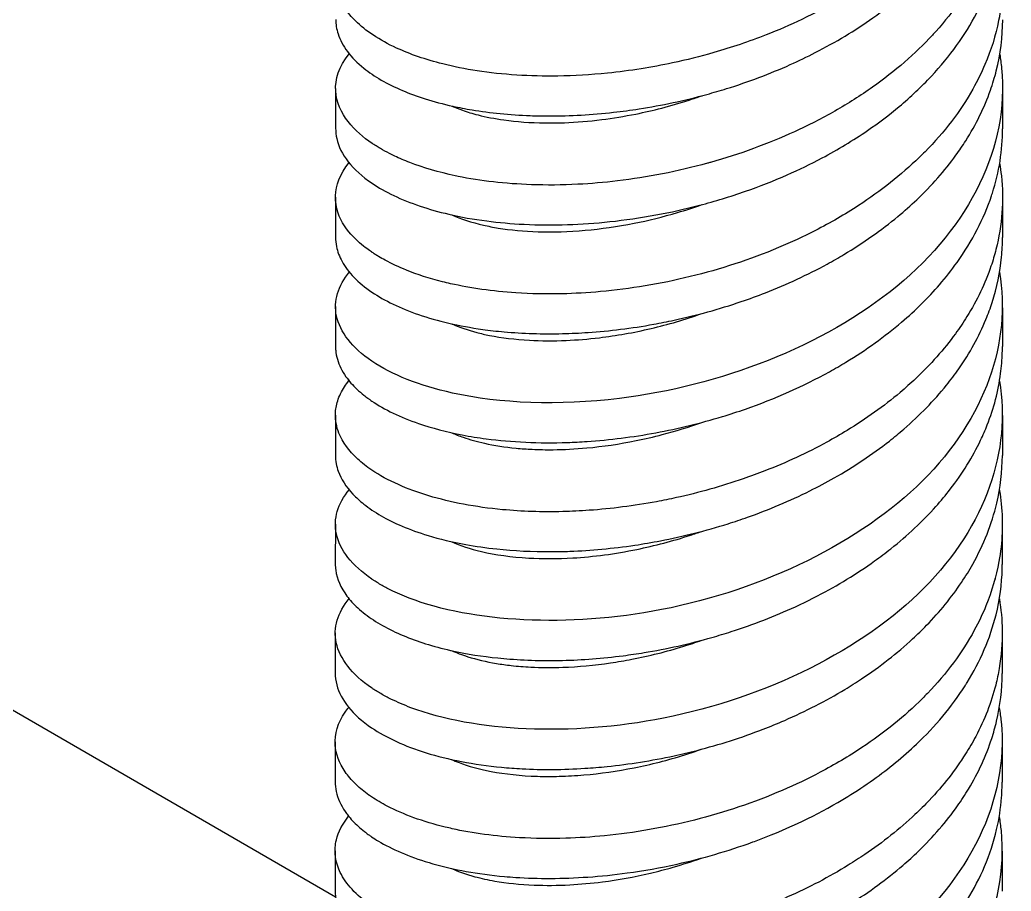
# Model space of a CAD drawing. Header units: millimetres. Extents: x 129 to 6329, y 33 to 3553.
# Drawn here: x 3509.82 to 3539.55, y 2461.24 to 2487.36 of the extents above; entities that cross this region are included whole.
import ezdxf

# ---------------------------------------------------------------- set-up
doc = ezdxf.new("R2010")
doc.units = ezdxf.units.MM
doc.layers.add('vistasIsometricas', color=255, linetype='Continuous')

msp = doc.modelspace()

# ---------------------------------------------------------------- linework, layer by layer
at = {"layer": 'vistasIsometricas', "extrusion": (1e-16, 0.816497, 0.57735)}
for p, q in [((3519.289, 2485.301), (3519.288, 2484.106)), ((3539.289, 2485.286), (3539.288, 2484.091)), ((3521.787, 2482.979), (3521.787, 2482.979)), ((3519.287, 2482.036), (3519.286, 2480.841)), ((3539.287, 2481.999), (3539.286, 2480.827)), ((3521.785, 2479.714), (3521.785, 2479.714)), ((3519.284, 2478.761), (3519.283, 2477.576)), ((3539.284, 2478.728), (3539.283, 2477.562)), ((3521.783, 2476.45), (3521.783, 2476.45)), ((3519.282, 2475.507), (3519.281, 2474.312)), ((3539.282, 2475.492), (3539.281, 2474.297)), ((3495.013, 2475.107), (3519.284, 2461.071)), ((3519.28, 2472.242), (3519.279, 2471.047)), ((3539.28, 2472.228), (3539.279, 2471.033)), ((3519.277, 2468.978), (3519.276, 2467.783)), ((3539.277, 2468.963), (3539.276, 2467.768)), ((3521.775, 2466.656), (3521.775, 2466.656)), ((3519.275, 2465.713), (3519.274, 2464.518)), ((3539.275, 2465.698), (3539.274, 2464.504)), ((3521.773, 2463.391), (3521.773, 2463.391)), ((3519.272, 2462.448), (3519.272, 2461.253)), ((3539.272, 2462.434), (3539.272, 2461.239))]:
    msp.add_line(p, q, dxfattribs=at)
at = {"layer": 'vistasIsometricas'}
for points, knots in [([(3539.21, 2496.115), (3539.241, 2495.928), (3539.264, 2495.741), (3539.307, 2495.18), (3539.301, 2494.807), (3539.212, 2493.966), (3539.11, 2493.502), (3538.895, 2492.867), (3538.827, 2492.69), (3538.566, 2492.086), (3538.336, 2491.666), (3537.875, 2490.983), (3537.669, 2490.712), (3537.162, 2490.12), (3536.853, 2489.804), (3536.224, 2489.236), (3535.911, 2488.981), (3535.215, 2488.471), (3534.83, 2488.218), (3534.054, 2487.763), (3533.668, 2487.559), (3532.92, 2487.202), (3532.561, 2487.047), (3531.683, 2486.703), (3531.158, 2486.526), (3530.218, 2486.256), (3529.806, 2486.154), (3529.078, 2485.999), (3528.763, 2485.94), (3528.111, 2485.837), (3527.775, 2485.793), (3526.936, 2485.707), (3526.437, 2485.678), (3525.53, 2485.664), (3525.119, 2485.674), (3524.309, 2485.726), (3523.912, 2485.769), (3523.172, 2485.882), (3522.828, 2485.951), (3521.987, 2486.163), (3521.523, 2486.324), (3520.601, 2486.748), (3520.185, 2487.024), (3519.53, 2487.675), (3519.333, 2488.054), (3519.271, 2488.723), (3519.334, 2489.009), (3519.543, 2489.392), (3519.614, 2489.497), (3519.698, 2489.6)], [0.175501, 0.175501, 0.175501, 0.175501, 0.212511, 0.212511, 0.286108, 0.286108, 0.378472, 0.378472, 0.414499, 0.414499, 0.502549, 0.502549, 0.562619, 0.562619, 0.637628, 0.637628, 0.703376, 0.703376, 0.776074, 0.776074, 0.843184, 0.843184, 0.902251, 0.902251, 0.985231, 0.985231, 1.049109, 1.049109, 1.097887, 1.097887, 1.150325, 1.150325, 1.230075, 1.230075, 1.2993, 1.2993, 1.371016, 1.371016, 1.439399, 1.439399, 1.54825, 1.54825, 1.687071, 1.687071, 1.847913, 1.847913, 1.967292, 1.967292, 2.013283, 2.013283, 2.013283, 2.013283]), ([(3519.291, 2487.37), (3519.29, 2487.224), (3519.314, 2487.078), (3519.477, 2486.572), (3519.738, 2486.222), (3520.444, 2485.658), (3520.831, 2485.434), (3521.503, 2485.148), (3521.732, 2485.064), (3522.234, 2484.906), (3522.51, 2484.832), (3522.987, 2484.727), (3523.18, 2484.69), (3523.924, 2484.566), (3524.509, 2484.507), (3525.315, 2484.478), (3525.508, 2484.474), (3526.325, 2484.474), (3526.969, 2484.51), (3527.879, 2484.612), (3528.135, 2484.647), (3529.067, 2484.792), (3529.748, 2484.937), (3530.62, 2485.176), (3530.816, 2485.233), (3531.663, 2485.497), (3532.303, 2485.737), (3533.175, 2486.127), (3533.425, 2486.247), (3534.282, 2486.686), (3534.862, 2487.034), (3535.558, 2487.526), (3535.71, 2487.639), (3536.366, 2488.149), (3536.826, 2488.571), (3537.377, 2489.175), (3537.513, 2489.334), (3538.013, 2489.961), (3538.327, 2490.446), (3538.66, 2491.114), (3538.736, 2491.281), (3539.003, 2491.935), (3539.143, 2492.431), (3539.258, 2493.171), (3539.281, 2493.41), (3539.294, 2493.729), (3539.295, 2493.807), (3539.295, 2493.885)], [1.378312, 1.378312, 1.378312, 1.378312, 1.439482, 1.439482, 1.592467, 1.592467, 1.710864, 1.710864, 1.765908, 1.765908, 1.824919, 1.824919, 1.86298, 1.86298, 1.967782, 1.967782, 2.000164, 2.000164, 2.103241, 2.103241, 2.143046, 2.143046, 2.248178, 2.248178, 2.278798, 2.278798, 2.381321, 2.381321, 2.423577, 2.423577, 2.528907, 2.528907, 2.559448, 2.559448, 2.663358, 2.663358, 2.699637, 2.699637, 2.803974, 2.803974, 2.838444, 2.838444, 2.937711, 2.937711, 2.985029, 2.985029, 3.00045, 3.00045, 3.00045, 3.00045]), ([(3539.208, 2492.85), (3539.221, 2492.768), (3539.233, 2492.686), (3539.244, 2492.604), (3539.311, 2492.073), (3539.311, 2491.536), (3539.239, 2491.001), (3539.179, 2490.551), (3539.07, 2490.102), (3538.911, 2489.659), (3538.822, 2489.413), (3538.719, 2489.168), (3538.6, 2488.926), (3538.272, 2488.258), (3537.829, 2487.612), (3537.284, 2487.006), (3537.252, 2486.97), (3537.219, 2486.934), (3537.186, 2486.898), (3536.668, 2486.339), (3536.063, 2485.814), (3535.388, 2485.337), (3535.031, 2485.086), (3534.654, 2484.847), (3534.262, 2484.623), (3533.872, 2484.401), (3533.467, 2484.194), (3533.049, 2484.002), (3532.247, 2483.635), (3531.399, 2483.327), (3530.532, 2483.083), (3530.5, 2483.074), (3530.469, 2483.065), (3530.437, 2483.057), (3529.546, 2482.811), (3528.637, 2482.634), (3527.742, 2482.528), (3527.341, 2482.48), (3526.944, 2482.446), (3526.552, 2482.426), (3526.077, 2482.402), (3525.611, 2482.398), (3525.159, 2482.414), (3524.375, 2482.441), (3523.634, 2482.526), (3522.961, 2482.664), (3522.933, 2482.67), (3522.905, 2482.676), (3522.877, 2482.682), (3522.379, 2482.787), (3521.92, 2482.922), (3521.51, 2483.08), (3521.353, 2483.14), (3521.203, 2483.204), (3521.06, 2483.271), (3521.006, 2483.297), (3520.953, 2483.323), (3520.901, 2483.349), (3520.807, 2483.397), (3520.716, 2483.447), (3520.63, 2483.497), (3520.586, 2483.523), (3520.544, 2483.549), (3520.503, 2483.575), (3520.48, 2483.589), (3520.458, 2483.603), (3520.435, 2483.618), (3520.42, 2483.627), (3520.406, 2483.637), (3520.391, 2483.647), (3520.388, 2483.649), (3520.382, 2483.653), (3520.381, 2483.654)], [0.607931795, 0.607931795, 0.607931795, 0.607931795, 0.608044651, 0.608044651, 0.608044651, 0.608773617, 0.608773617, 0.608773617, 0.609386736, 0.609386736, 0.609386736, 0.609728584, 0.609728584, 0.609728584, 0.610672869, 0.610672869, 0.610672869, 0.610728821, 0.610728821, 0.610728821, 0.611606838, 0.611606838, 0.611606838, 0.612070906, 0.612070906, 0.612070906, 0.612530841, 0.612530841, 0.612530841, 0.613412991, 0.613412991, 0.613412991, 0.613445143, 0.613445143, 0.613445143, 0.614350073, 0.614350073, 0.614350073, 0.614755075, 0.614755075, 0.614755075, 0.615245932, 0.615245932, 0.615245932, 0.61609716, 0.61609716, 0.61609716, 0.61613294, 0.61613294, 0.61613294, 0.616768203, 0.616768203, 0.616768203, 0.617011389, 0.617011389, 0.617011389, 0.617103724, 0.617103724, 0.617103724, 0.617271485, 0.617271485, 0.617271485, 0.617355365, 0.617355365, 0.617355365, 0.617401222, 0.617401222, 0.617401222, 0.617432409, 0.617432409, 0.617432409, 0.617439245, 0.617439245, 0.617439245, 0.617439245]), ([(3520.38, 2482.459), (3520.768, 2482.196), (3521.252, 2481.964), (3522.09, 2481.682), (3522.378, 2481.6), (3523.041, 2481.446), (3523.422, 2481.378), (3524.181, 2481.28), (3524.555, 2481.246), (3525.363, 2481.207), (3525.798, 2481.204), (3526.658, 2481.232), (3527.08, 2481.261), (3527.966, 2481.355), (3528.43, 2481.422), (3529.331, 2481.589), (3529.767, 2481.685), (3530.665, 2481.92), (3531.125, 2482.059), (3532.003, 2482.365), (3532.42, 2482.529), (3533.186, 2482.866), (3533.535, 2483.035), (3534.35, 2483.468), (3534.806, 2483.743), (3535.57, 2484.266), (3535.888, 2484.507), (3536.535, 2485.048), (3536.857, 2485.352), (3537.43, 2485.965), (3537.683, 2486.272), (3538.138, 2486.905), (3538.339, 2487.229), (3538.691, 2487.902), (3538.84, 2488.25), (3539.071, 2488.939), (3539.155, 2489.28), (3539.26, 2489.922), (3539.287, 2490.221), (3539.293, 2490.555), (3539.293, 2490.588), (3539.293, 2490.62)], [0.000011, 0.000011, 0.000011, 0.000011, 0.132226, 0.132226, 0.195015, 0.195015, 0.268902, 0.268902, 0.335293, 0.335293, 0.407736, 0.407736, 0.475007, 0.475007, 0.5471, 0.5471, 0.614594, 0.614594, 0.686599, 0.686599, 0.75415, 0.75415, 0.81326, 0.81326, 0.896094, 0.896094, 0.960374, 0.960374, 1.03436, 1.03436, 1.103762, 1.103762, 1.173121, 1.173121, 1.244387, 1.244387, 1.312425, 1.312425, 1.371584, 1.371584, 1.378064, 1.378064, 1.378064, 1.378064]), ([(3539.205, 2489.586), (3539.212, 2489.542), (3539.219, 2489.498), (3539.226, 2489.454), (3539.242, 2489.341), (3539.256, 2489.226), (3539.266, 2489.112), (3539.32, 2488.519), (3539.287, 2487.923), (3539.17, 2487.335), (3539.082, 2486.89), (3538.944, 2486.449), (3538.76, 2486.018), (3538.655, 2485.769), (3538.533, 2485.523), (3538.397, 2485.282), (3538.024, 2484.619), (3537.54, 2483.987), (3536.963, 2483.402), (3536.905, 2483.344), (3536.847, 2483.286), (3536.787, 2483.228), (3536.249, 2482.708), (3535.637, 2482.226), (3534.971, 2481.792), (3534.558, 2481.523), (3534.124, 2481.273), (3533.674, 2481.042), (3533.314, 2480.857), (3532.944, 2480.686), (3532.566, 2480.527), (3531.713, 2480.169), (3530.821, 2479.879), (3529.923, 2479.659), (3529.022, 2479.439), (3528.115, 2479.29), (3527.234, 2479.21), (3526.842, 2479.175), (3526.454, 2479.153), (3526.075, 2479.144), (3525.601, 2479.133), (3525.139, 2479.143), (3524.695, 2479.172), (3523.992, 2479.218), (3523.333, 2479.312), (3522.737, 2479.447), (3522.653, 2479.466), (3522.57, 2479.486), (3522.489, 2479.506), (3522.099, 2479.605), (3521.738, 2479.722), (3521.411, 2479.853), (3521.183, 2479.945), (3520.971, 2480.044), (3520.777, 2480.149), (3520.706, 2480.187), (3520.637, 2480.226), (3520.571, 2480.267), (3520.537, 2480.287), (3520.505, 2480.307), (3520.473, 2480.327), (3520.457, 2480.337), (3520.441, 2480.348), (3520.425, 2480.358), (3520.415, 2480.365), (3520.404, 2480.372), (3520.394, 2480.379), (3520.389, 2480.382), (3520.379, 2480.389), (3520.379, 2480.389)], [0.61266197, 0.61266197, 0.61266197, 0.61266197, 0.61272394, 0.61272394, 0.61272394, 0.61288543, 0.61288543, 0.61288543, 0.61372468, 0.61372468, 0.61372468, 0.61436173, 0.61436173, 0.61436173, 0.61472921, 0.61472921, 0.61472921, 0.61573757, 0.61573757, 0.61573757, 0.61583804, 0.61583804, 0.61583804, 0.6167498, 0.6167498, 0.6167498, 0.61731435, 0.61731435, 0.61731435, 0.61776597, 0.61776597, 0.61776597, 0.61878608, 0.61878608, 0.61878608, 0.61981022, 0.61981022, 0.61981022, 0.62026696, 0.62026696, 0.62026696, 0.62083843, 0.62083843, 0.62083843, 0.62174327, 0.62174327, 0.62174327, 0.62187073, 0.62187073, 0.62187073, 0.62248143, 0.62248143, 0.62248143, 0.6229072, 0.6229072, 0.6229072, 0.62306339, 0.62306339, 0.62306339, 0.62314149, 0.62314149, 0.62314149, 0.62318053, 0.62318053, 0.62318053, 0.62320673, 0.62320673, 0.62320673, 0.62321958, 0.62321958, 0.62321958, 0.62321958]), ([(3520.378, 2479.194), (3520.756, 2478.938), (3521.226, 2478.711), (3522.342, 2478.328), (3522.988, 2478.177), (3523.908, 2478.049), (3524.122, 2478.024), (3524.899, 2477.954), (3525.487, 2477.935), (3526.348, 2477.956), (3526.602, 2477.968), (3527.504, 2478.03), (3528.163, 2478.111), (3529.03, 2478.268), (3529.233, 2478.308), (3530.115, 2478.499), (3530.79, 2478.685), (3531.698, 2478.994), (3531.941, 2479.083), (3532.821, 2479.427), (3533.439, 2479.713), (3534.198, 2480.128), (3534.367, 2480.224), (3535.112, 2480.671), (3535.653, 2481.051), (3536.345, 2481.625), (3536.533, 2481.792), (3537.158, 2482.386), (3537.553, 2482.833), (3537.993, 2483.441), (3538.09, 2483.584), (3538.493, 2484.218), (3538.741, 2484.725), (3538.992, 2485.438), (3539.051, 2485.634), (3539.226, 2486.335), (3539.29, 2486.845), (3539.291, 2487.356)], [0.000019, 0.000019, 0.000019, 0.000019, 0.128969, 0.128969, 0.261574, 0.261574, 0.300525, 0.300525, 0.400001, 0.400001, 0.441087, 0.441087, 0.543869, 0.543869, 0.57535, 0.57535, 0.680329, 0.680329, 0.71925, 0.71925, 0.822531, 0.822531, 0.852662, 0.852662, 0.957975, 0.957975, 0.999696, 0.999696, 1.102335, 1.102335, 1.133356, 1.133356, 1.238418, 1.238418, 1.277803, 1.277803, 1.378488, 1.378488, 1.378488, 1.378488]), ([(3520.381, 2483.654), (3520.124, 2483.827), (3519.866, 2484.043), (3519.663, 2484.305), (3519.257, 2484.827), (3519.064, 2485.565), (3519.695, 2486.336)], [0.617439245, 0.617439245, 0.617439245, 0.617439245, 0.619322948, 0.619322948, 0.619322948, 0.623078478, 0.623078478, 0.623078478, 0.623078478]), ([(3539.203, 2486.321), (3539.226, 2486.184), (3539.244, 2486.046), (3539.258, 2485.909), (3539.493, 2483.564), (3538.306, 2481.174), (3536.123, 2479.372), (3533.929, 2477.562), (3530.776, 2476.372), (3527.804, 2476.007), (3525.965, 2475.78), (3524.208, 2475.858), (3522.793, 2476.169), (3521.798, 2476.389), (3520.971, 2476.722), (3520.376, 2477.124)], [0.61869029, 0.61869029, 0.61869029, 0.61869029, 0.61888428, 0.61888428, 0.61888428, 0.62218558, 0.62218558, 0.62218558, 0.6255024, 0.6255024, 0.6255024, 0.62755482, 0.62755482, 0.62755482, 0.62899991, 0.62899991, 0.62899991, 0.62899991]), ([(3522.778, 2484.773), (3522.876, 2484.729), (3522.98, 2484.687), (3523.236, 2484.596), (3523.392, 2484.548), (3523.798, 2484.444), (3524.058, 2484.394), (3524.716, 2484.302), (3525.128, 2484.271), (3525.757, 2484.263), (3525.951, 2484.266), (3526.512, 2484.287), (3526.886, 2484.318), (3527.605, 2484.408), (3527.947, 2484.464), (3528.55, 2484.585), (3528.809, 2484.645), (3529.344, 2484.783), (3529.62, 2484.864), (3530.022, 2484.994), (3530.15, 2485.037), (3530.277, 2485.082)], [-22.3935887, -22.3935887, -22.3935887, -22.3935887, -22.3624654, -22.3624654, -22.321523, -22.321523, -22.2628345, -22.2628345, -22.1827685, -22.1827685, -22.1480971, -22.1480971, -22.0850213, -22.0850213, -22.0298281, -22.0298281, -21.9886892, -21.9886892, -21.9450576, -21.9450576, -21.9247491, -21.9247491, -21.9247491, -21.9247491]), ([(3519.288, 2484.106), (3519.288, 2484.002), (3519.3, 2483.899), (3519.377, 2483.559), (3519.492, 2483.326), (3519.846, 2482.875), (3520.084, 2482.659), (3520.38, 2482.459)], [4.6224736, 4.6224736, 4.6224736, 4.6224736, 4.665808, 4.665808, 4.7654337, 4.7654337, 4.8662016, 4.8662016, 4.8662016, 4.8662016]), ([(3520.375, 2475.93), (3520.755, 2475.673), (3521.226, 2475.446), (3521.77, 2475.259), (3522.172, 2475.121), (3522.614, 2475.005), (3523.088, 2474.914), (3523.32, 2474.869), (3523.559, 2474.831), (3523.805, 2474.799), (3524.565, 2474.699), (3525.387, 2474.661), (3526.239, 2474.689), (3526.433, 2474.696), (3526.629, 2474.705), (3526.827, 2474.719), (3527.507, 2474.765), (3528.201, 2474.852), (3528.893, 2474.979), (3529.564, 2475.103), (3530.232, 2475.266), (3530.886, 2475.464), (3531.118, 2475.534), (3531.349, 2475.61), (3531.577, 2475.689), (3532.462, 2475.998), (3533.311, 2476.375), (3534.094, 2476.808), (3534.262, 2476.901), (3534.427, 2476.996), (3534.588, 2477.094), (3535.195, 2477.462), (3535.756, 2477.864), (3536.261, 2478.294), (3536.68, 2478.651), (3537.061, 2479.027), (3537.398, 2479.417), (3537.586, 2479.635), (3537.761, 2479.857), (3537.922, 2480.082), (3538.382, 2480.726), (3538.728, 2481.399), (3538.956, 2482.082), (3538.965, 2482.107), (3538.973, 2482.132), (3538.981, 2482.158), (3539.186, 2482.799), (3539.288, 2483.448), (3539.288, 2484.091)], [0.368884271, 0.368884271, 0.368884271, 0.368884271, 0.369589807, 0.369589807, 0.369589807, 0.370112002, 0.370112002, 0.370112002, 0.370367886, 0.370367886, 0.370367886, 0.371158874, 0.371158874, 0.371158874, 0.371339734, 0.371339734, 0.371339734, 0.371963461, 0.371963461, 0.371963461, 0.372567465, 0.372567465, 0.372567465, 0.372782355, 0.372782355, 0.372782355, 0.373616347, 0.373616347, 0.373616347, 0.373795197, 0.373795197, 0.373795197, 0.374466322, 0.374466322, 0.374466322, 0.375022929, 0.375022929, 0.375022929, 0.375333225, 0.375333225, 0.375333225, 0.376218096, 0.376218096, 0.376218096, 0.37625066, 0.37625066, 0.37625066, 0.377079792, 0.377079792, 0.377079792, 0.377079792]), ([(3520.379, 2480.389), (3520.336, 2480.418), (3520.222, 2480.493), (3520.068, 2480.623), (3519.765, 2480.877), (3519.262, 2481.36), (3519.288, 2482.084), (3519.298, 2482.383), (3519.411, 2482.729), (3519.696, 2483.079)], [0.62321958, 0.62321958, 0.62321958, 0.62321958, 0.625241037, 0.625241037, 0.625241037, 0.629218022, 0.629218022, 0.629218022, 0.630860786, 0.630860786, 0.630860786, 0.630860786]), ([(3539.2, 2483.056), (3539.221, 2482.932), (3539.238, 2482.808), (3539.331, 2481.945), (3539.276, 2481.203), (3539.047, 2480.304), (3538.997, 2480.137), (3538.764, 2479.454), (3538.523, 2478.948), (3538.112, 2478.287), (3537.997, 2478.116), (3537.531, 2477.476), (3537.13, 2477.026), (3536.529, 2476.459), (3536.374, 2476.321), (3535.728, 2475.776), (3535.196, 2475.396), (3534.427, 2474.927), (3534.224, 2474.81), (3533.426, 2474.374), (3532.804, 2474.087), (3531.946, 2473.752), (3531.728, 2473.672), (3530.852, 2473.37), (3530.181, 2473.183), (3529.309, 2472.991), (3529.11, 2472.95), (3528.231, 2472.787), (3527.555, 2472.701), (3526.627, 2472.635), (3526.362, 2472.622), (3525.474, 2472.6), (3524.869, 2472.62), (3523.48, 2472.75), (3522.735, 2472.892), (3521.753, 2473.187), (3521.448, 2473.299), (3520.872, 2473.557), (3520.606, 2473.703), (3520.217, 2473.966), (3520.077, 2474.076), (3519.685, 2474.436), (3519.496, 2474.699), (3519.313, 2475.158), (3519.277, 2475.351), (3519.286, 2475.675), (3519.309, 2475.806), (3519.395, 2476.079), (3519.463, 2476.219), (3519.594, 2476.419), (3519.639, 2476.481), (3519.688, 2476.541)], [0.175587, 0.175587, 0.175587, 0.175587, 0.200178, 0.200178, 0.346173, 0.346173, 0.379784, 0.379784, 0.484315, 0.484315, 0.521302, 0.521302, 0.62504, 0.62504, 0.659418, 0.659418, 0.763773, 0.763773, 0.80013, 0.80013, 0.904018, 0.904018, 0.938856, 0.938856, 1.043103, 1.043103, 1.073911, 1.073911, 1.179237, 1.179237, 1.221855, 1.221855, 1.324295, 1.324295, 1.469879, 1.469879, 1.543273, 1.543273, 1.622291, 1.622291, 1.675613, 1.675613, 1.790552, 1.790552, 1.871043, 1.871043, 1.926062, 1.926062, 1.986357, 1.986357, 2.013443, 2.013443, 2.013443, 2.013443]), ([(3522.776, 2481.508), (3523.044, 2481.387), (3523.361, 2481.283), (3523.864, 2481.169), (3524.012, 2481.14), (3524.531, 2481.056), (3524.931, 2481.019), (3525.804, 2480.992), (3526.278, 2481.005), (3527.246, 2481.09), (3527.737, 2481.159), (3528.668, 2481.343), (3529.105, 2481.45), (3529.786, 2481.652), (3530.031, 2481.731), (3530.275, 2481.818)], [-21.7698855, -21.7698855, -21.7698855, -21.7698855, -21.6843624, -21.6843624, -21.6510996, -21.6510996, -21.5716505, -21.5716505, -21.4887436, -21.4887436, -21.4088649, -21.4088649, -21.3397717, -21.3397717, -21.300845, -21.300845, -21.300845, -21.300845]), ([(3519.281, 2474.312), (3519.281, 2474.225), (3519.289, 2474.138), (3519.32, 2473.976), (3519.341, 2473.901), (3519.452, 2473.59), (3519.599, 2473.359), (3519.904, 2473.036), (3520.013, 2472.936), (3520.288, 2472.718), (3520.46, 2472.602), (3520.843, 2472.381), (3521.054, 2472.277), (3521.523, 2472.078), (3521.782, 2471.984), (3522.41, 2471.794), (3522.787, 2471.703), (3523.487, 2471.575), (3523.798, 2471.531), (3524.641, 2471.441), (3525.189, 2471.413), (3525.939, 2471.416), (3526.123, 2471.42), (3526.944, 2471.451), (3527.598, 2471.511), (3528.516, 2471.648), (3528.773, 2471.692), (3529.709, 2471.872), (3530.388, 2472.042), (3531.252, 2472.314), (3531.445, 2472.379), (3532.281, 2472.674), (3532.908, 2472.938), (3533.756, 2473.36), (3533.999, 2473.489), (3534.827, 2473.96), (3535.383, 2474.33), (3536.041, 2474.847), (3536.186, 2474.966), (3536.803, 2475.5), (3537.231, 2475.939), (3537.733, 2476.562), (3537.857, 2476.726), (3538.306, 2477.37), (3538.58, 2477.867), (3538.859, 2478.546), (3538.921, 2478.716), (3539.12, 2479.334), (3539.215, 2479.788), (3539.276, 2480.439), (3539.286, 2480.633), (3539.286, 2480.827)], [1.378444, 1.378444, 1.378444, 1.378444, 1.414862, 1.414862, 1.446392, 1.446392, 1.546781, 1.546781, 1.593475, 1.593475, 1.651867, 1.651867, 1.710844, 1.710844, 1.77283, 1.77283, 1.851273, 1.851273, 1.909441, 1.909441, 2.003526, 2.003526, 2.033537, 2.033537, 2.136612, 2.136612, 2.176423, 2.176423, 2.281555, 2.281555, 2.31217, 2.31217, 2.414691, 2.414691, 2.456954, 2.456954, 2.562284, 2.562284, 2.592831, 2.592831, 2.696747, 2.696747, 2.732995, 2.732995, 2.837322, 2.837322, 2.871832, 2.871832, 2.96205, 2.96205, 3.000279, 3.000279, 3.000279, 3.000279]), ([(3519.286, 2480.841), (3519.286, 2480.747), (3519.295, 2480.654), (3519.345, 2480.409), (3519.402, 2480.259), (3519.572, 2479.95), (3519.691, 2479.791), (3519.99, 2479.484), (3520.17, 2479.335), (3520.378, 2479.194)], [3.0002036, 3.0002036, 3.0002036, 3.0002036, 3.0393963, 3.0393963, 3.1029582, 3.1029582, 3.1729313, 3.1729313, 3.2438114, 3.2438114, 3.2438114, 3.2438114]), ([(3520.376, 2477.124), (3519.782, 2477.527), (3519.419, 2477.997), (3519.315, 2478.479), (3519.219, 2478.927), (3519.359, 2479.382), (3519.705, 2479.803)], [0.628999912, 0.628999912, 0.628999912, 0.628999912, 0.630444999, 0.630444999, 0.630444999, 0.631788203, 0.631788203, 0.631788203, 0.631788203]), ([(3539.198, 2479.792), (3539.546, 2477.717), (3538.792, 2475.432), (3536.879, 2473.531), (3535.044, 2471.708), (3532.138, 2470.276), (3529.058, 2469.677), (3526.264, 2469.134), (3523.381, 2469.295), (3521.493, 2470.024), (3521.299, 2470.099), (3521.116, 2470.179), (3520.944, 2470.264), (3520.84, 2470.316), (3520.74, 2470.37), (3520.645, 2470.425), (3520.597, 2470.452), (3520.55, 2470.48), (3520.505, 2470.509), (3520.482, 2470.523), (3520.459, 2470.537), (3520.437, 2470.552), (3520.426, 2470.559), (3520.415, 2470.566), (3520.404, 2470.573), (3520.393, 2470.581), (3520.378, 2470.591), (3520.372, 2470.595)], [0.633524096, 0.633524096, 0.633524096, 0.633524096, 0.63584936, 0.63584936, 0.63584936, 0.638079176, 0.638079176, 0.638079176, 0.640101345, 0.640101345, 0.640101345, 0.640308993, 0.640308993, 0.640308993, 0.640434801, 0.640434801, 0.640434801, 0.640497705, 0.640497705, 0.640497705, 0.640529158, 0.640529158, 0.640529158, 0.640544884, 0.640544884, 0.640544884, 0.64056061, 0.64056061, 0.64056061, 0.64056061]), ([(3522.774, 2478.244), (3522.782, 2478.24), (3522.79, 2478.236), (3523.009, 2478.139), (3523.25, 2478.056), (3523.643, 2477.953), (3523.772, 2477.923), (3524.269, 2477.825), (3524.668, 2477.776), (3525.449, 2477.732), (3525.819, 2477.73), (3526.526, 2477.761), (3526.859, 2477.788), (3527.703, 2477.889), (3528.223, 2477.981), (3529.256, 2478.224), (3529.768, 2478.374), (3530.272, 2478.553)], [-22.390512, -22.390512, -22.390512, -22.390512, -22.3878723, -22.3878723, -22.3213664, -22.3213664, -22.2906735, -22.2906735, -22.208539, -22.208539, -22.1416059, -22.1416059, -22.0855872, -22.0855872, -22.002299, -22.002299, -21.9214127, -21.9214127, -21.9214127, -21.9214127]), ([(3519.279, 2471.047), (3519.279, 2470.984), (3519.283, 2470.922), (3519.328, 2470.595), (3519.44, 2470.335), (3519.718, 2469.963), (3519.827, 2469.843), (3520.09, 2469.602), (3520.246, 2469.482), (3520.596, 2469.252), (3520.789, 2469.143), (3521.2, 2468.945), (3521.415, 2468.855), (3522.09, 2468.611), (3522.588, 2468.477), (3523.567, 2468.293), (3524.031, 2468.233), (3524.799, 2468.174), (3525.088, 2468.16), (3525.616, 2468.149), (3525.853, 2468.15), (3526.684, 2468.17), (3527.292, 2468.217), (3528.119, 2468.324), (3528.328, 2468.354), (3529.217, 2468.501), (3529.899, 2468.652), (3530.768, 2468.9), (3530.961, 2468.958), (3531.811, 2469.231), (3532.454, 2469.48), (3533.299, 2469.869), (3533.52, 2469.977), (3534.344, 2470.405), (3534.917, 2470.754), (3535.617, 2471.255), (3535.78, 2471.378), (3536.436, 2471.898), (3536.888, 2472.321), (3537.44, 2472.937), (3537.583, 2473.11), (3538.084, 2473.757), (3538.389, 2474.249), (3538.702, 2474.908), (3538.768, 2475.06), (3539.026, 2475.717), (3539.16, 2476.231), (3539.257, 2476.96), (3539.274, 2477.169), (3539.282, 2477.44), (3539.283, 2477.501), (3539.283, 2477.562)], [1.378461, 1.378461, 1.378461, 1.378461, 1.404748, 1.404748, 1.515161, 1.515161, 1.569371, 1.569371, 1.627713, 1.627713, 1.686072, 1.686072, 1.741085, 1.741085, 1.847712, 1.847712, 1.933306, 1.933306, 1.982862, 1.982862, 2.022054, 2.022054, 2.118578, 2.118578, 2.151168, 2.151168, 2.256492, 2.256492, 2.286811, 2.286811, 2.390396, 2.390396, 2.428032, 2.428032, 2.532733, 2.532733, 2.565587, 2.565587, 2.668821, 2.668821, 2.707953, 2.707953, 2.812974, 2.812974, 2.84424, 2.84424, 2.946957, 2.946957, 2.98834, 2.98834, 3.000334, 3.000334, 3.000334, 3.000334]), ([(3519.284, 2477.576), (3519.284, 2477.533), (3519.286, 2477.49), (3519.29, 2477.447), (3519.306, 2477.269), (3519.358, 2477.091), (3519.445, 2476.915), (3519.488, 2476.829), (3519.539, 2476.744), (3519.599, 2476.659), (3519.689, 2476.531), (3519.8, 2476.406), (3519.929, 2476.283), (3519.994, 2476.222), (3520.064, 2476.162), (3520.138, 2476.103), (3520.175, 2476.074), (3520.214, 2476.044), (3520.253, 2476.016), (3520.262, 2476.009), (3520.271, 2476.002), (3520.28, 2475.996), (3520.291, 2475.988), (3520.302, 2475.98), (3520.313, 2475.972), (3520.334, 2475.958), (3520.356, 2475.943), (3520.375, 2475.93)], [0.367615988, 0.367615988, 0.367615988, 0.367615988, 0.367711554, 0.367711554, 0.367711554, 0.368104918, 0.368104918, 0.368104918, 0.368297912, 0.368297912, 0.368297912, 0.368591091, 0.368591091, 0.368591091, 0.368737681, 0.368737681, 0.368737681, 0.368810976, 0.368810976, 0.368810976, 0.368827566, 0.368827566, 0.368827566, 0.368847623, 0.368847623, 0.368847623, 0.368884271, 0.368884271, 0.368884271, 0.368884271]), ([(3539.196, 2476.527), (3539.538, 2474.479), (3538.811, 2472.216), (3536.93, 2470.32), (3535.115, 2468.49), (3532.217, 2467.039), (3529.124, 2466.426), (3526.341, 2465.874), (3523.454, 2466.019), (3521.547, 2466.738), (3521.334, 2466.818), (3521.134, 2466.905), (3520.947, 2466.997), (3520.841, 2467.049), (3520.741, 2467.103), (3520.644, 2467.159), (3520.596, 2467.187), (3520.549, 2467.215), (3520.503, 2467.244), (3520.48, 2467.258), (3520.458, 2467.272), (3520.435, 2467.287), (3520.424, 2467.294), (3520.413, 2467.301), (3520.402, 2467.309), (3520.391, 2467.316), (3520.375, 2467.327), (3520.369, 2467.331)], [0.64027562, 0.64027562, 0.64027562, 0.64027562, 0.642271753, 0.642271753, 0.642271753, 0.644197789, 0.644197789, 0.644197789, 0.645930356, 0.645930356, 0.645930356, 0.646123824, 0.646123824, 0.646123824, 0.646232414, 0.646232414, 0.646232414, 0.646286709, 0.646286709, 0.646286709, 0.646313857, 0.646313857, 0.646313857, 0.64632743, 0.64632743, 0.64632743, 0.646341004, 0.646341004, 0.646341004, 0.646341004]), ([(3522.771, 2474.979), (3522.878, 2474.931), (3522.994, 2474.885), (3523.311, 2474.774), (3523.524, 2474.714), (3524.044, 2474.6), (3524.36, 2474.55), (3524.857, 2474.502), (3525.019, 2474.49), (3525.387, 2474.473), (3525.594, 2474.47), (3526.134, 2474.475), (3526.472, 2474.492), (3527.302, 2474.568), (3527.799, 2474.641), (3528.563, 2474.796), (3528.824, 2474.856), (3529.481, 2475.028), (3529.877, 2475.149), (3530.27, 2475.289)], [-29.2397535, -29.2397535, -29.2397535, -29.2397535, -29.2055401, -29.2055401, -29.1515259, -29.1515259, -29.0836358, -29.0836358, -29.0521405, -29.0521405, -29.0140395, -29.0140395, -28.9557199, -28.9557199, -28.8749818, -28.8749818, -28.8336308, -28.8336308, -28.7708751, -28.7708751, -28.7708751, -28.7708751]), ([(3520.368, 2466.136), (3520.586, 2465.988), (3520.835, 2465.85), (3521.382, 2465.6), (3521.679, 2465.487), (3522.664, 2465.181), (3523.426, 2465.032), (3524.465, 2464.933), (3524.67, 2464.918), (3525.482, 2464.876), (3526.114, 2464.879), (3526.984, 2464.935), (3527.206, 2464.954), (3528.09, 2465.044), (3528.763, 2465.15), (3529.667, 2465.346), (3529.897, 2465.4), (3530.797, 2465.632), (3531.46, 2465.843), (3532.323, 2466.176), (3532.54, 2466.265), (3533.385, 2466.633), (3533.99, 2466.944), (3534.73, 2467.39), (3534.896, 2467.495), (3535.613, 2467.971), (3536.127, 2468.371), (3536.736, 2468.933), (3536.875, 2469.069), (3537.406, 2469.616), (3537.756, 2470.045), (3538.177, 2470.672), (3538.29, 2470.856), (3538.725, 2471.632), (3538.966, 2472.242), (3539.225, 2473.34), (3539.281, 2473.818), (3539.281, 2474.297)], [0.000017, 0.000017, 0.000017, 0.000017, 0.074284, 0.074284, 0.146682, 0.146682, 0.296534, 0.296534, 0.332467, 0.332467, 0.436456, 0.436456, 0.471608, 0.471608, 0.575783, 0.575783, 0.611529, 0.611529, 0.715562, 0.715562, 0.750855, 0.750855, 0.854995, 0.854995, 0.885716, 0.885716, 0.991043, 0.991043, 1.023817, 1.023817, 1.120496, 1.120496, 1.159668, 1.159668, 1.284019, 1.284019, 1.378543, 1.378543, 1.378543, 1.378543]), ([(3520.372, 2470.595), (3519.777, 2470.997), (3519.414, 2471.467), (3519.311, 2471.949), (3519.215, 2472.397), (3519.354, 2472.853), (3519.7, 2473.274)], [0.64056061, 0.64056061, 0.64056061, 0.64056061, 0.642005697, 0.642005697, 0.642005697, 0.643348886, 0.643348886, 0.643348886, 0.643348886]), ([(3539.193, 2473.262), (3539.195, 2473.254), (3539.196, 2473.246), (3539.197, 2473.238), (3539.218, 2473.109), (3539.235, 2472.98), (3539.248, 2472.85), (3539.306, 2472.273), (3539.283, 2471.693), (3539.179, 2471.119), (3539.098, 2470.672), (3538.967, 2470.229), (3538.79, 2469.795), (3538.689, 2469.547), (3538.573, 2469.301), (3538.441, 2469.059), (3538.08, 2468.395), (3537.606, 2467.759), (3537.038, 2467.168), (3536.987, 2467.116), (3536.936, 2467.064), (3536.884, 2467.012), (3536.351, 2466.481), (3535.74, 2465.987), (3535.071, 2465.542), (3534.673, 2465.278), (3534.255, 2465.03), (3533.82, 2464.801), (3533.452, 2464.607), (3533.072, 2464.426), (3532.683, 2464.259), (3531.835, 2463.894), (3530.946, 2463.597), (3530.047, 2463.37), (3529.149, 2463.143), (3528.241, 2462.987), (3527.356, 2462.9), (3526.962, 2462.861), (3526.572, 2462.836), (3526.19, 2462.824), (3525.715, 2462.81), (3525.251, 2462.816), (3524.805, 2462.841), (3524.08, 2462.883), (3523.4, 2462.975), (3522.784, 2463.111), (3522.714, 2463.126), (3522.646, 2463.142), (3522.578, 2463.159), (3521.909, 2463.32), (3521.321, 2463.535), (3520.838, 2463.787), (3520.668, 2463.876), (3520.511, 2463.969), (3520.367, 2464.066)], [0.64181176, 0.64181176, 0.64181176, 0.64181176, 0.64182322, 0.64182322, 0.64182322, 0.64200569, 0.64200569, 0.64200569, 0.6428181, 0.6428181, 0.6428181, 0.64345078, 0.64345078, 0.64345078, 0.64381299, 0.64381299, 0.64381299, 0.64480786, 0.64480786, 0.64480786, 0.64489586, 0.64489586, 0.64489586, 0.64580274, 0.64580274, 0.64580274, 0.64634095, 0.64634095, 0.64634095, 0.64679763, 0.64679763, 0.64679763, 0.6477925, 0.6477925, 0.6477925, 0.64878738, 0.64878738, 0.64878738, 0.64923112, 0.64923112, 0.64923112, 0.64978227, 0.64978227, 0.64978227, 0.65067621, 0.65067621, 0.65067621, 0.65077714, 0.65077714, 0.65077714, 0.65177202, 0.65177202, 0.65177202, 0.65212129, 0.65212129, 0.65212129, 0.65212129]), ([(3522.769, 2471.714), (3523.022, 2471.6), (3523.32, 2471.5), (3524.077, 2471.321), (3524.554, 2471.253), (3525.494, 2471.2), (3525.938, 2471.2), (3527.018, 2471.264), (3527.665, 2471.348), (3528.857, 2471.592), (3529.395, 2471.734), (3530.042, 2471.946), (3530.155, 2471.984), (3530.268, 2472.024)], [-24.8837529, -24.8837529, -24.8837529, -24.8837529, -24.8028873, -24.8028873, -24.7027145, -24.7027145, -24.6230271, -24.6230271, -24.5174928, -24.5174928, -24.4325792, -24.4325792, -24.4145912, -24.4145912, -24.4145912, -24.4145912]), ([(3520.366, 2462.871), (3520.432, 2462.827), (3520.5, 2462.783), (3520.572, 2462.74), (3520.974, 2462.499), (3521.479, 2462.277), (3522.092, 2462.094), (3522.129, 2462.083), (3522.167, 2462.072), (3522.205, 2462.061), (3522.82, 2461.886), (3523.539, 2461.751), (3524.351, 2461.679), (3524.462, 2461.67), (3524.575, 2461.661), (3524.689, 2461.653), (3525.358, 2461.61), (3526.085, 2461.609), (3526.854, 2461.663), (3527.238, 2461.689), (3527.633, 2461.73), (3528.035, 2461.785), (3528.525, 2461.852), (3529.026, 2461.94), (3529.534, 2462.053), (3530.281, 2462.219), (3531.042, 2462.438), (3531.797, 2462.713), (3531.93, 2462.761), (3532.062, 2462.811), (3532.195, 2462.863), (3533.037, 2463.195), (3533.866, 2463.598), (3534.644, 2464.075), (3534.908, 2464.237), (3535.166, 2464.407), (3535.416, 2464.586), (3535.873, 2464.911), (3536.305, 2465.263), (3536.703, 2465.641), (3537.267, 2466.178), (3537.763, 2466.766), (3538.164, 2467.396), (3538.184, 2467.427), (3538.203, 2467.458), (3538.222, 2467.489), (3538.618, 2468.13), (3538.916, 2468.814), (3539.092, 2469.525), (3539.204, 2469.977), (3539.267, 2470.441), (3539.277, 2470.91), (3539.278, 2470.951), (3539.278, 2470.992), (3539.278, 2471.033)], [0.34576294, 0.34576294, 0.34576294, 0.34576294, 0.34602427, 0.34602427, 0.34602427, 0.34748039, 0.34748039, 0.34748039, 0.34756887, 0.34756887, 0.34756887, 0.34900152, 0.34900152, 0.34900152, 0.34919784, 0.34919784, 0.34919784, 0.35034353, 0.35034353, 0.35034353, 0.35091529, 0.35091529, 0.35091529, 0.35161022, 0.35161022, 0.35161022, 0.35263274, 0.35263274, 0.35263274, 0.35281295, 0.35281295, 0.35281295, 0.35396057, 0.35396057, 0.35396057, 0.35435019, 0.35435019, 0.35435019, 0.35506003, 0.35506003, 0.35506003, 0.35606764, 0.35606764, 0.35606764, 0.3561169, 0.3561169, 0.3561169, 0.35713579, 0.35713579, 0.35713579, 0.35778509, 0.35778509, 0.35778509, 0.35784149, 0.35784149, 0.35784149, 0.35784149]), ([(3520.369, 2467.331), (3519.774, 2467.733), (3519.412, 2468.203), (3519.308, 2468.685), (3519.212, 2469.133), (3519.352, 2469.588), (3519.698, 2470.009)], [0.646341004, 0.646341004, 0.646341004, 0.646341004, 0.647786087, 0.647786087, 0.647786087, 0.649129241, 0.649129241, 0.649129241, 0.649129241]), ([(3539.191, 2469.998), (3539.243, 2469.687), (3539.272, 2469.375), (3539.282, 2468.679), (3539.253, 2468.297), (3539.159, 2467.75), (3539.123, 2467.583), (3538.948, 2466.893), (3538.748, 2466.379), (3538.39, 2465.701), (3538.288, 2465.525), (3537.873, 2464.867), (3537.508, 2464.402), (3536.953, 2463.816), (3536.809, 2463.673), (3536.205, 2463.105), (3535.701, 2462.705), (3534.994, 2462.227), (3534.828, 2462.12), (3534.086, 2461.664), (3533.477, 2461.345), (3532.583, 2460.95), (3532.32, 2460.842), (3531.462, 2460.513), (3530.856, 2460.318), (3529.952, 2460.08), (3529.662, 2460.01), (3528.84, 2459.835), (3528.309, 2459.747), (3527.386, 2459.634), (3526.992, 2459.599), (3526.143, 2459.552), (3525.691, 2459.546), (3524.86, 2459.569), (3524.48, 2459.594), (3523.787, 2459.667), (3523.472, 2459.713), (3522.757, 2459.844), (3522.37, 2459.938), (3521.69, 2460.147), (3521.392, 2460.26), (3520.824, 2460.518), (3520.56, 2460.666), (3519.9, 2461.122), (3519.596, 2461.454), (3519.308, 2462.047), (3519.257, 2462.299), (3519.282, 2462.625), (3519.294, 2462.699), (3519.369, 2463.016), (3519.492, 2463.254), (3519.679, 2463.483)], [0.175524, 0.175524, 0.175524, 0.175524, 0.237233, 0.237233, 0.312568, 0.312568, 0.345801, 0.345801, 0.450416, 0.450416, 0.487725, 0.487725, 0.591387, 0.591387, 0.625533, 0.625533, 0.729941, 0.729941, 0.760892, 0.760892, 0.866215, 0.866215, 0.909024, 0.909024, 1.004451, 1.004451, 1.049461, 1.049461, 1.131688, 1.131688, 1.193961, 1.193961, 1.268059, 1.268059, 1.334326, 1.334326, 1.393313, 1.393313, 1.473892, 1.473892, 1.54641, 1.54641, 1.625748, 1.625748, 1.774585, 1.774585, 1.879898, 1.879898, 1.911039, 1.911039, 2.013189, 2.013189, 2.013189, 2.013189]), ([(3522.766, 2468.45), (3522.913, 2468.384), (3523.074, 2468.322), (3523.509, 2468.185), (3523.797, 2468.117), (3524.255, 2468.04), (3524.403, 2468.02), (3524.743, 2467.981), (3524.938, 2467.966), (3525.446, 2467.94), (3525.768, 2467.937), (3526.562, 2467.965), (3527.042, 2468.008), (3527.747, 2468.112), (3527.96, 2468.148), (3528.689, 2468.289), (3529.209, 2468.419), (3529.907, 2468.636), (3530.086, 2468.696), (3530.265, 2468.759)], [-24.2602194, -24.2602194, -24.2602194, -24.2602194, -24.2134408, -24.2134408, -24.1446542, -24.1446542, -24.113434, -24.113434, -24.0752482, -24.0752482, -24.0168753, -24.0168753, -23.9364923, -23.9364923, -23.9020772, -23.9020772, -23.8198621, -23.8198621, -23.7913129, -23.7913129, -23.7913129, -23.7913129]), ([(3519.272, 2461.253), (3519.271, 2461.033), (3519.325, 2460.812), (3519.481, 2460.496), (3519.542, 2460.396), (3519.791, 2460.059), (3520.035, 2459.832), (3520.432, 2459.559), (3520.529, 2459.499), (3520.972, 2459.242), (3521.371, 2459.065), (3521.962, 2458.867), (3522.106, 2458.823), (3522.73, 2458.65), (3523.25, 2458.546), (3524.023, 2458.446), (3524.244, 2458.423), (3525.066, 2458.357), (3525.694, 2458.344), (3526.532, 2458.378), (3526.723, 2458.389), (3527.558, 2458.45), (3528.216, 2458.533), (3529.151, 2458.706), (3529.424, 2458.763), (3530.378, 2458.984), (3531.053, 2459.182), (3531.905, 2459.487), (3532.095, 2459.559), (3532.924, 2459.891), (3533.543, 2460.184), (3534.333, 2460.625), (3534.533, 2460.742), (3535.292, 2461.216), (3535.818, 2461.6), (3536.458, 2462.151), (3536.613, 2462.292), (3537.207, 2462.866), (3537.601, 2463.32), (3538.054, 2463.962), (3538.164, 2464.13), (3538.562, 2464.791), (3538.795, 2465.298), (3539.018, 2465.985), (3539.066, 2466.157), (3539.219, 2466.806), (3539.276, 2467.287), (3539.276, 2467.768)], [19.219377, 19.219377, 19.219377, 19.219377, 19.311787, 19.311787, 19.355168, 19.355168, 19.460471, 19.460471, 19.49185, 19.49185, 19.59666, 19.59666, 19.629002, 19.629002, 19.732067, 19.732067, 19.771929, 19.771929, 19.87707, 19.87707, 19.907637, 19.907637, 20.010145, 20.010145, 20.052471, 20.052471, 20.157802, 20.157802, 20.188396, 20.188396, 20.292378, 20.292378, 20.328357, 20.328357, 20.432605, 20.432605, 20.467455, 20.467455, 20.571352, 20.571352, 20.607688, 20.607688, 20.712042, 20.712042, 20.746443, 20.746443, 20.841503, 20.841503, 20.841503, 20.841503]), ([(3519.276, 2467.783), (3519.276, 2467.662), (3519.292, 2467.542), (3519.384, 2467.195), (3519.501, 2466.972), (3519.849, 2466.538), (3520.082, 2466.329), (3520.368, 2466.136)], [20.841618, 20.841618, 20.841618, 20.841618, 20.8921011, 20.8921011, 20.9877487, 20.9877487, 21.0853432, 21.0853432, 21.0853432, 21.0853432]), ([(3520.367, 2464.066), (3520.35, 2464.077), (3520.314, 2464.102), (3520.289, 2464.12), (3520.149, 2464.22), (3520.023, 2464.323), (3519.911, 2464.429), (3519.838, 2464.498), (3519.771, 2464.569), (3519.71, 2464.64), (3519.662, 2464.698), (3519.618, 2464.755), (3519.578, 2464.813), (3519.396, 2465.076), (3519.297, 2465.347), (3519.278, 2465.618), (3519.255, 2465.954), (3519.357, 2466.288), (3519.572, 2466.602), (3519.606, 2466.651), (3519.642, 2466.7), (3519.681, 2466.747)], [0.652121293, 0.652121293, 0.652121293, 0.652121293, 0.652161991, 0.652161991, 0.652161991, 0.652384248, 0.652384248, 0.652384248, 0.652530585, 0.652530585, 0.652530585, 0.652647204, 0.652647204, 0.652647204, 0.653173117, 0.653173117, 0.653173117, 0.653827672, 0.653827672, 0.653827672, 0.653929697, 0.653929697, 0.653929697, 0.653929697]), ([(3539.188, 2466.733), (3539.212, 2466.596), (3539.23, 2466.459), (3539.244, 2466.321), (3539.479, 2463.977), (3538.292, 2461.586), (3536.108, 2459.785), (3533.915, 2457.975), (3530.761, 2456.784), (3527.79, 2456.419), (3525.951, 2456.193), (3524.194, 2456.27), (3522.779, 2456.582), (3521.783, 2456.801), (3520.957, 2457.135), (3520.362, 2457.537)], [0.65337236, 0.65337236, 0.65337236, 0.65337236, 0.65356639, 0.65356639, 0.65356639, 0.65686769, 0.65686769, 0.65686769, 0.6601845, 0.6601845, 0.6601845, 0.66223691, 0.66223691, 0.66223691, 0.663682, 0.663682, 0.663682, 0.663682]), ([(3522.764, 2465.185), (3522.836, 2465.153), (3522.912, 2465.121), (3523.269, 2464.986), (3523.59, 2464.896), (3524.367, 2464.749), (3524.835, 2464.698), (3525.554, 2464.676), (3525.772, 2464.675), (3526.236, 2464.688), (3526.483, 2464.702), (3527.223, 2464.765), (3527.728, 2464.836), (3528.744, 2465.038), (3529.252, 2465.167), (3529.927, 2465.379), (3530.095, 2465.435), (3530.263, 2465.495)], [-24.880718, -24.880718, -24.880718, -24.880718, -24.8577611, -24.8577611, -24.777031, -24.777031, -24.6827833, -24.6827833, -24.6433593, -24.6433593, -24.6010297, -24.6010297, -24.5187772, -24.5187772, -24.4385127, -24.4385127, -24.4117175, -24.4117175, -24.4117175, -24.4117175]), ([(3519.269, 2457.989), (3519.269, 2457.853), (3519.289, 2457.717), (3519.388, 2457.388), (3519.488, 2457.196), (3519.73, 2456.877), (3519.854, 2456.747), (3520.167, 2456.473), (3520.364, 2456.331), (3520.809, 2456.068), (3521.054, 2455.946), (3521.621, 2455.711), (3521.946, 2455.601), (3522.588, 2455.426), (3522.896, 2455.357), (3523.644, 2455.223), (3524.094, 2455.167), (3524.902, 2455.108), (3525.25, 2455.094), (3526.015, 2455.091), (3526.436, 2455.104), (3527.309, 2455.166), (3527.761, 2455.215), (3528.667, 2455.348), (3529.119, 2455.432), (3530.014, 2455.633), (3530.456, 2455.75), (3531.377, 2456.03), (3531.854, 2456.198), (3532.707, 2456.542), (3533.085, 2456.711), (3533.939, 2457.132), (3534.405, 2457.394), (3535.166, 2457.88), (3535.471, 2458.092), (3536.097, 2458.571), (3536.412, 2458.84), (3537.014, 2459.413), (3537.298, 2459.718), (3537.808, 2460.342), (3538.034, 2460.66), (3538.432, 2461.31), (3538.603, 2461.641), (3538.901, 2462.343), (3539.023, 2462.714), (3539.184, 2463.408), (3539.233, 2463.729), (3539.268, 2464.202), (3539.274, 2464.353), (3539.274, 2464.503)], [1.378129, 1.378129, 1.378129, 1.378129, 1.435061, 1.435061, 1.517087, 1.517087, 1.576459, 1.576459, 1.646416, 1.646416, 1.71504, 1.71504, 1.790863, 1.790863, 1.853621, 1.853621, 1.936242, 1.936242, 1.995417, 1.995417, 2.063611, 2.063611, 2.134646, 2.134646, 2.204588, 2.204588, 2.273231, 2.273231, 2.349012, 2.349012, 2.411802, 2.411802, 2.494451, 2.494451, 2.553618, 2.553618, 2.621728, 2.621728, 2.692887, 2.692887, 2.762518, 2.762518, 2.831562, 2.831562, 2.906404, 2.906404, 2.969943, 2.969943, 2.999692, 2.999692, 2.999692, 2.999692]), ([(3519.274, 2464.518), (3519.274, 2464.42), (3519.284, 2464.322), (3519.305, 2464.225), (3519.349, 2464.022), (3519.438, 2463.82), (3519.572, 2463.625), (3519.597, 2463.589), (3519.623, 2463.553), (3519.651, 2463.518), (3519.74, 2463.404), (3519.844, 2463.293), (3519.964, 2463.184), (3520.023, 2463.13), (3520.087, 2463.077), (3520.154, 2463.025), (3520.19, 2462.997), (3520.227, 2462.969), (3520.266, 2462.941), (3520.292, 2462.922), (3520.319, 2462.903), (3520.346, 2462.885), (3520.353, 2462.88), (3520.362, 2462.874), (3520.366, 2462.871)], [0.344026125, 0.344026125, 0.344026125, 0.344026125, 0.344317857, 0.344317857, 0.344317857, 0.344928397, 0.344928397, 0.344928397, 0.3450404, 0.3450404, 0.3450404, 0.345401672, 0.345401672, 0.345401672, 0.345582308, 0.345582308, 0.345582308, 0.345679846, 0.345679846, 0.345679846, 0.345746643, 0.345746643, 0.345746643, 0.345762944, 0.345762944, 0.345762944, 0.345762944]), ([(3539.186, 2463.469), (3539.209, 2463.331), (3539.228, 2463.194), (3539.241, 2463.056), (3539.477, 2460.712), (3538.289, 2458.322), (3536.106, 2456.52), (3533.912, 2454.71), (3530.759, 2453.52), (3527.787, 2453.154), (3525.948, 2452.928), (3524.191, 2453.005), (3522.777, 2453.317), (3521.781, 2453.536), (3520.955, 2453.87), (3520.36, 2454.272)], [0.65915272, 0.65915272, 0.65915272, 0.65915272, 0.65934675, 0.65934675, 0.65934675, 0.66264804, 0.66264804, 0.66264804, 0.66596485, 0.66596485, 0.66596485, 0.66801726, 0.66801726, 0.66801726, 0.66946234, 0.66946234, 0.66946234, 0.66946234]), ([(3522.762, 2461.921), (3522.968, 2461.827), (3523.204, 2461.744), (3523.652, 2461.623), (3523.849, 2461.58), (3524.42, 2461.48), (3524.816, 2461.439), (3525.582, 2461.408), (3525.941, 2461.41), (3526.631, 2461.446), (3526.957, 2461.476), (3527.76, 2461.579), (3528.241, 2461.665), (3528.954, 2461.833), (3529.182, 2461.892), (3529.694, 2462.039), (3529.978, 2462.13), (3530.26, 2462.23)], [-31.7298777, -31.7298777, -31.7298777, -31.7298777, -31.6639687, -31.6639687, -31.617876, -31.617876, -31.5381671, -31.5381671, -31.473949, -31.473949, -31.4192484, -31.4192484, -31.3421455, -31.3421455, -31.3060603, -31.3060603, -31.2609712, -31.2609712, -31.2609712, -31.2609712])]:
    msp.add_open_spline(points, degree=3, knots=knots, dxfattribs=at)
for points in [[(3520.369, 2486.935), (3520.369, 2486.935), (3520.369, 2486.935), (3520.369, 2486.935)], [(3539.072, 2486.919), (3539.072, 2486.919), (3539.072, 2486.919), (3539.072, 2486.919)], [(3530.762, 2486.413), (3530.762, 2486.413), (3530.762, 2486.413), (3530.762, 2486.413)], [(3535.473, 2485.398), (3535.473, 2485.398), (3535.473, 2485.398), (3535.473, 2485.398)], [(3532.153, 2483.624), (3532.153, 2483.624), (3532.152, 2483.624), (3532.152, 2483.623)], [(3530.76, 2483.149), (3530.76, 2483.149), (3530.76, 2483.149), (3530.76, 2483.149)], [(3522.168, 2482.859), (3522.168, 2482.859), (3522.168, 2482.859), (3522.168, 2482.859)], [(3535.471, 2482.133), (3535.471, 2482.134), (3535.471, 2482.134), (3535.471, 2482.134)], [(3532.15, 2480.359), (3532.15, 2480.359), (3532.15, 2480.359), (3532.15, 2480.359)], [(3530.757, 2479.884), (3530.757, 2479.884), (3530.757, 2479.884), (3530.757, 2479.884)], [(3522.166, 2479.594), (3522.166, 2479.594), (3522.165, 2479.594), (3522.165, 2479.594)], [(3535.468, 2478.869), (3535.469, 2478.869), (3535.469, 2478.869), (3535.469, 2478.869)], [(3539.066, 2477.125), (3539.066, 2477.125), (3539.066, 2477.125), (3539.066, 2477.125)], [(3535.466, 2475.604), (3535.466, 2475.604), (3535.466, 2475.604), (3535.466, 2475.604)], [(3520.367, 2473.87), (3520.368, 2473.87), (3520.368, 2473.87), (3520.368, 2473.87)], [(3539.063, 2473.86), (3539.063, 2473.86), (3539.063, 2473.86), (3539.063, 2473.86)], [(3532.145, 2473.83), (3532.145, 2473.83), (3532.145, 2473.829), (3532.145, 2473.829)], [(3530.753, 2473.355), (3530.753, 2473.355), (3530.753, 2473.355), (3530.753, 2473.355)], [(3539.061, 2470.596), (3539.061, 2470.596), (3539.061, 2470.596), (3539.061, 2470.595)], [(3522.158, 2469.8), (3522.158, 2469.8), (3522.158, 2469.8), (3522.158, 2469.8)], [(3535.461, 2469.075), (3535.461, 2469.075), (3535.461, 2469.075), (3535.461, 2469.075)], [(3520.349, 2467.344), (3520.349, 2467.344), (3520.349, 2467.344), (3520.349, 2467.344)], [(3532.141, 2467.301), (3532.141, 2467.301), (3532.141, 2467.3), (3532.14, 2467.3)], [(3530.748, 2466.826), (3530.748, 2466.826), (3530.748, 2466.826), (3530.748, 2466.826)], [(3522.156, 2466.536), (3522.156, 2466.536), (3522.156, 2466.536), (3522.156, 2466.536)], [(3535.459, 2465.81), (3535.459, 2465.81), (3535.459, 2465.81), (3535.459, 2465.811)], [(3520.346, 2464.08), (3520.346, 2464.08), (3520.347, 2464.08), (3520.347, 2464.08)], [(3539.056, 2464.066), (3539.056, 2464.066), (3539.056, 2464.066), (3539.056, 2464.066)], [(3532.138, 2464.036), (3532.138, 2464.036), (3532.138, 2464.036), (3532.138, 2464.036)], [(3530.745, 2463.561), (3530.745, 2463.561), (3530.745, 2463.561), (3530.745, 2463.561)], [(3522.154, 2463.271), (3522.154, 2463.271), (3522.154, 2463.271), (3522.153, 2463.271)], [(3535.456, 2462.546), (3535.456, 2462.546), (3535.456, 2462.546), (3535.456, 2462.546)]]:
    msp.add_open_spline(points, degree=3, dxfattribs=at)

doc.saveas('drawing.dxf')
